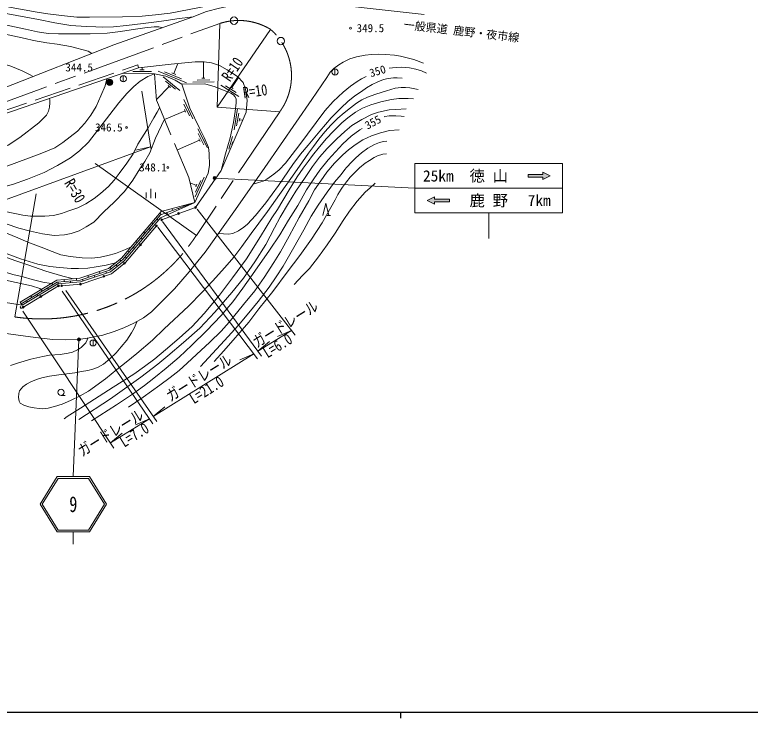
# Model space of a CAD drawing. Units: millimetres, scale not verified. Extents: x 40000 to 680000, y 20000 to 380000.
# Drawn here: x 205278 to 324884, y 204000 to 318373 of the extents above; entities that cross this region are included whole.
import ezdxf
from ezdxf.enums import TextEntityAlignment as Align

# ---------------------------------------------------------------- set-up
doc = ezdxf.new("R2010")
doc.units = ezdxf.units.MM
doc.header["$LTSCALE"] = 1000
doc.linetypes.add('CHAIN', pattern=[18.5, 12, -1.5, 3.5, -1.5])
doc.linetypes.add('DASHED', pattern=[7.5, 6, -1.5])
for name, color, linetype, lineweight in [('M-BGD', 7, 'Continuous', 13), ('M-BMK', 2, 'CHAIN', 13), ('M-BMK-SRVR', 3, 'Continuous', 13), ('M-STR-HTXT', 7, 'Continuous', 13), ('M-STR-STRC', 7, 'Continuous', 13), ('M-TTL-BAND', 7, 'Continuous', 25)]:
    doc.layers.add(name, color=color, linetype=linetype, lineweight=lineweight)
doc.layers.add('M-BMK-HTXT', color=7, linetype='Continuous')
doc.styles.add('ＭＳ ゴシック', font='')
doc.styles.get('ＭＳ ゴシック').set_extended_font_data('MS Gothic')

msp = doc.modelspace()

# ---------------------------------------------------------------- hatches: boundary and pattern name
at = {"layer": 'M-BGD'}
for points in [[(220214, 307388, -1), (221214, 307388, -0.41421), (220714, 306888, -0.41421)], [(234542, 287047, -1), (234842, 287047, -0.41421), (234692, 286897, -0.41421)], [(231783, 286044, -1), (232083, 286044, -0.41421), (231933, 285894, -0.41421)], [(229023, 285040, -1), (229323, 285040, -0.41421), (229173, 284890, -0.41421)], [(228221, 283916, -1), (228415, 284145, -0.41421), (228432, 283934, -0.41421)], [(225636, 280863, -1), (225830, 281092, -0.41421), (225848, 280881, -0.41421)], [(222999, 277865, -1), (223232, 278053, -0.41421), (223210, 277842, -0.41421)], [(219642, 275796, -0.41421), (219736, 275986, -0.41421), (219926, 275893, -1)], [(212306, 274170, -1), (212500, 274399, -0.41421), (212517, 274188, -0.41421)], [(212815, 274212, -1), (213008, 274441, -0.41421), (213026, 274229, -0.41421)], [(215843, 274563, -1), (216142, 274588, -0.41421), (216005, 274426, -0.41421)], [(209382, 272558, -1), (209682, 272558, -0.41421), (209532, 272408, -0.41421)], [(206565, 270718, -1), (206758, 270947, -0.41421), (206776, 270735, -0.41421)]]:
    msp.add_hatch(color=256, dxfattribs=at).paths.add_polyline_path(points)
at = {"layer": 'M-STR-HTXT'}
for points in [[(238012, 291936, -1), (237572, 291697, -0.41421), (237672, 292036, -0.41421)], [(215932, 265692, -1), (215493, 265453, -0.41421), (215593, 265792, -0.41421)]]:
    msp.add_hatch(color=256, dxfattribs=at).paths.add_polyline_path(points)
at = {"layer": 'M-STR-STRC'}
for points in [[(292357, 292173), (291157, 292773), (291157, 292373), (288757, 292373), (288757, 291973), (291157, 291973), (291157, 291573)], [(272357, 288173), (273557, 288773), (273557, 288373), (275957, 288373), (275957, 287973), (273557, 287973), (273557, 287573)]]:
    msp.add_hatch(color=256, dxfattribs=at).paths.add_polyline_path(points)

# ---------------------------------------------------------------- linework, layer by layer
at = {"layer": 'M-BGD'}
for p, q in [((225323, 310236), (225432, 309745)), ((225996, 309434), (226000, 309807)), ((231131, 308796), (231784, 310428)), ((235968, 308049), (235957, 310710)), ((224493, 309149), (227493, 309119)), ((225646, 309437), (226346, 309430)), ((228594, 309213), (233203, 307274)), ((229632, 309101), (232398, 307938)), ((230809, 308932), (231454, 308661)), ((257352, 309552), (257352, 308552)), ((222930, 308453), (222930, 307453)), ((232133, 306058), (229420, 308269)), ((231401, 306268), (229773, 307594)), ((234227, 307424), (237726, 307474)), ((234922, 307734), (237022, 307764)), ((235723, 308046), (236213, 308053)), ((240582, 306519), (241644, 308157)), ((230397, 306698), (228395, 304625)), ((230587, 306544), (230207, 306853)), ((238780, 306940), (241746, 305081)), ((239533, 306822), (241312, 305707)), ((240374, 306649), (240789, 306389)), ((234265, 301446), (232753, 304603)), ((233692, 301948), (232785, 303842)), ((232968, 302765), (229637, 301353)), ((233074, 302544), (232862, 302986)), ((241519, 303122), (240954, 299668)), ((241702, 302383), (241363, 300310)), ((241868, 301540), (241789, 301056)), ((241829, 301298), (242359, 301211)), ((236643, 296714), (235041, 299826)), ((236056, 297199), (235094, 299067)), ((235308, 297996), (231727, 296391)), ((235420, 297778), (235196, 298214)), ((240667, 298560), (240090, 296541)), ((240734, 297704), (240600, 297232)), ((240667, 297468), (240753, 297444)), ((234637, 288758), (236086, 291944)), ((234815, 290599), (233796, 291063)), ((234654, 289519), (235523, 291431)), ((234714, 290376), (234917, 290822)), ((226668, 288577), (226668, 289477)), ((227418, 288577), (227418, 290077)), ((228168, 288577), (228168, 289477)), ((232795, 287376), (232852, 287219)), ((233792, 287560), (233812, 287504)), ((228950, 286247), (229090, 285858)), ((229173, 285040), (234692, 287047)), ((230031, 286198), (230152, 285863)), ((230851, 286869), (230971, 286539)), ((231911, 286879), (231982, 286683)), ((228409, 285145), (228638, 284951)), ((256106, 285734), (256606, 285734)), ((227117, 283618), (227346, 283424)), ((227534, 284575), (227763, 284381)), ((226242, 283049), (226471, 282855)), ((224950, 281523), (225179, 281329)), ((225825, 282092), (226054, 281898)), ((223657, 279996), (223886, 279802)), ((224532, 280566), (224761, 280372)), ((223240, 279039), (223469, 278845)), ((221763, 277702), (221951, 277469)), ((222352, 278564), (222541, 278331)), ((219057, 276601), (219154, 276317)), ((220100, 276638), (220197, 276354)), ((220796, 277307), (220984, 277074)), ((213319, 275312), (213343, 275013)), ((214339, 275094), (214364, 274795)), ((215312, 275473), (215336, 275174)), ((216313, 275352), (216409, 275068)), ((217163, 275958), (217260, 275674)), ((218207, 275995), (218303, 275711)), ((206414, 270684), (212403, 274285)), ((210611, 273966), (210766, 273709)), ((211314, 274738), (211468, 274481)), ((212346, 274932), (212370, 274633)), ((208897, 272935), (209052, 272678)), ((209600, 273708), (209754, 273451)), ((206172, 271646), (206481, 271132)), ((207183, 271905), (207338, 271647)), ((207886, 272677), (208040, 272420)), ((218029, 265529), (218029, 264529)), ((212811, 256492), (213478, 256492))]:
    msp.add_line(p, q, dxfattribs=at)
for points in [[(142718, 295873), (156492, 298110), (165111, 299552), (176409, 301104), (189495, 302511), (193684, 303272), (197717, 304232), (203434, 306421), (221393, 313470), (234157, 317947), (236453, 318883), (238575, 319453), (241870, 320141), (245271, 320633), (247442, 320843), (250441, 320870), (271853, 318389)], [(197516, 321164), (204725, 319561), (208925, 318801), (210690, 318498), (212890, 318272), (215403, 317981), (217425, 317980), (222813, 318050), (225977, 318136), (228162, 318333), (230539, 318622), (235311, 319540), (237906, 320086), (240146, 320516), (242132, 320854), (243589, 321072), (244594, 321130), (245265, 321075), (245712, 320974), (245973, 320865), (246151, 320718)], [(234294, 318003), (231615, 317695), (229947, 317435), (227919, 317180), (226176, 316921), (223476, 316626), (221350, 316424), (219620, 316353), (218447, 316385), (216882, 316445), (214421, 316641), (211778, 317056), (209126, 317568), (203559, 318651), (202798, 318761), (200984, 318946), (199653, 319010), (197575, 319042), (194850, 319111), (193188, 319233), (191615, 319511), (191029, 319651)], [(217807, 312063), (217215, 312427), (214366, 313210), (212165, 313590), (210499, 313809), (208309, 314193), (206979, 314523), (204493, 315036), (202376, 315451), (200597, 315761), (199609, 315876), (196991, 316064), (194204, 316227), (188898, 316439), (185992, 316405), (183031, 316527), (181188, 316810), (179477, 317399), (178414, 317847)], [(184086, 318006), (185046, 317744), (187083, 317421), (188638, 317375), (190648, 317477), (193185, 317561), (194682, 317667), (196801, 317631), (198613, 317428), (200074, 317309), (203442, 316801), (207035, 316003), (208992, 315597), (210727, 315313), (212410, 315246), (214484, 315285), (217574, 315285), (220319, 315359), (222473, 315622), (224910, 316033), (226441, 316266), (227930, 316379), (228719, 316379), (229363, 316266)], [(173924, 316469), (174517, 315750), (175307, 314905), (176251, 314056), (177286, 313269), (178259, 312664), (179543, 312099), (180932, 311683), (182916, 311419), (184982, 311381), (187533, 311381), (190558, 311442), (193960, 311421), (195925, 311313), (198253, 311121), (200570, 310817), (202297, 310541), (203538, 310313), (204482, 310041), (205177, 309792), (206598, 309182), (207700, 308657), (208269, 308319)], [(196574, 267543), (208678, 265895), (211487, 265577), (213519, 265507), (215712, 265572), (217373, 265830), (219626, 266282), (221470, 266891), (223021, 267476), (224650, 268226), (226202, 269084), (227497, 270071), (229192, 271736), (231256, 273817), (233668, 276552), (236222, 279773), (241199, 286705), (245956, 293517), (253604, 304581), (256053, 308157), (256596, 309011), (257164, 309632), (257982, 310231), (258666, 310678), (259781, 311199), (260874, 311524), (262238, 311777), (263285, 311902), (264402, 311955), (265553, 311915), (267026, 311790), (268032, 311648), (270156, 311104), (271736, 310494)], [(143417, 290197), (165075, 293571), (190486, 296606), (194639, 299178), (225432, 309745), (230715, 310323), (234644, 310710), (236096, 310710), (237265, 310568), (238576, 310112), (239817, 309418), (241487, 308323), (242426, 307359), (242791, 306246), (243087, 304433), (242887, 302513), (242270, 300991), (238862, 293022), (234692, 287047)], [(266192, 309682), (266733, 309759), (268121, 309823), (268794, 309788), (269490, 309713), (270497, 309500), (271437, 309248), (272233, 308878)], [(228004, 308766), (226917, 308355), (225681, 307583), (224660, 306702), (223505, 305561), (222211, 304033), (217280, 297658), (215814, 296238), (214339, 295098), (212226, 293839), (210075, 292712), (207384, 291615), (204909, 290756), (202801, 290244), (200327, 289933), (197978, 289874), (194552, 290052), (190016, 290602)], [(222869, 308865), (227066, 308823), (228004, 308766), (229856, 308356), (231359, 307724), (232466, 307099), (236188, 307152), (237849, 306661), (240415, 305631), (240827, 305353), (241090, 305079), (241274, 304706), (241269, 304050), (241139, 302654), (240845, 300859), (240300, 298368), (239552, 295747), (238862, 293022)], [(190474, 291107), (193599, 291249), (195807, 291507), (201465, 292859), (203741, 293628), (209436, 295773), (211809, 296756), (213120, 297616), (215497, 299453), (216657, 300722), (217648, 302030), (218509, 303450), (219285, 305165), (219970, 306816), (220257, 307969)], [(238408, 282818), (239201, 282743), (240067, 282707), (240723, 282831), (241675, 283246), (242526, 283811), (243120, 284312), (244429, 285733), (246087, 287805), (248195, 290593), (250478, 294026), (251747, 295723), (252975, 297180), (254902, 299452), (256761, 301607), (258338, 303240), (259448, 304291), (260590, 305188), (261646, 305909), (262500, 306510), (263399, 307018), (264318, 307479), (265231, 307845), (265994, 308020), (266880, 308121), (267447, 308104), (268262, 308036)], [(244059, 290800), (244912, 291092), (245692, 291339), (246290, 291656), (247419, 292442), (248302, 293175), (249313, 294243), (251473, 297059), (255682, 302763), (257046, 304290), (258663, 305788), (259868, 306744), (260958, 307491), (261662, 307930), (262444, 308345)], [(225215, 268538), (224723, 267443), (224244, 266652), (223491, 265468), (222610, 264359), (221751, 263435), (220756, 262410), (219727, 261583), (218842, 261063), (218001, 260746), (217152, 260526), (216148, 260364), (215029, 260176), (212467, 259844), (210939, 259627), (209711, 259360), (208802, 259081), (207880, 258714), (207211, 258292), (206614, 257893), (206081, 257253), (205929, 256806), (205887, 256140), (205981, 255546), (206159, 255240), (206739, 254890), (207586, 254624), (208416, 254457), (209248, 254347), (209825, 254311), (210741, 254401), (211746, 254682), (212971, 255051), (214375, 255668), (215913, 256393), (217285, 257190), (220031, 259164), (221895, 260703), (223404, 261877), (225158, 263314), (227687, 265473), (229588, 267314), (233515, 271014), (235736, 273264), (237434, 275076), (239454, 277263), (240909, 278940), (242194, 280670), (243702, 282782), (244993, 284495), (246373, 286404), (248328, 289134), (250456, 292101), (252050, 294461), (253068, 295866), (253863, 296928), (254746, 298148), (255719, 299349), (256751, 300472), (257795, 301559), (258835, 302435), (259861, 303240), (260867, 303998), (261703, 304513), (262631, 304946), (263990, 305462), (265729, 306001), (267156, 306436), (268112, 306547), (268804, 306554), (269500, 306481), (270861, 306233)], [(234546, 287833), (236723, 292621), (236961, 293839), (236920, 295829), (236770, 296802), (236109, 298408), (235318, 299944), (233779, 303154), (233106, 305130), (232466, 307099)], [(192403, 293523), (193985, 293640), (196101, 293946), (198169, 294497), (200112, 295139), (202088, 296091), (204228, 297186), (206098, 298414), (209214, 300809), (210450, 302069), (210789, 302705), (210931, 303317), (210975, 304060), (210968, 304541), (210940, 304757)], [(213338, 252704), (213789, 253055), (215998, 254399), (221284, 257815), (224649, 259943), (226363, 261168), (228042, 262454), (229804, 263891), (232024, 265766), (234141, 267709), (236076, 269822), (238587, 272761), (240701, 275601), (242972, 278704), (245262, 282308), (247096, 285329), (247983, 286724), (249882, 289890), (251228, 292007), (252184, 293406), (253004, 294534), (253694, 295512), (254855, 296903), (255963, 298236), (257043, 299372), (258442, 300775), (259437, 301608), (260698, 302522), (261838, 303176), (263174, 303709), (264803, 304195), (266532, 304609), (267760, 304765), (269269, 304761), (270134, 304706)], [(202079, 286692), (206621, 285797), (207856, 285636), (208862, 285609), (210193, 285609), (211604, 285745), (212901, 286056), (214096, 286509), (215521, 286981), (216860, 287635), (218213, 288505), (219214, 289330), (220508, 290438), (221463, 291500), (222282, 292541), (223509, 294223), (224521, 295782), (225318, 297303), (226995, 299979), (227899, 301636), (228427, 302510), (228842, 303235)], [(215682, 252584), (220851, 255923), (225760, 259430), (228535, 261562), (230163, 262899), (232735, 265104), (235397, 267436), (237842, 270040), (240578, 273200), (242457, 275571), (244307, 278203), (246098, 281035), (247524, 283710), (248435, 285468), (249800, 287754), (250980, 289671), (252480, 291902), (253705, 293711), (254843, 295201), (256096, 296621), (257668, 298221), (258952, 299393), (260107, 300352), (261699, 301342), (263293, 302140), (264423, 302509), (266156, 302908), (267263, 302990), (268934, 303052)], [(229607, 301417), (229128, 300342), (228154, 298289), (227232, 295928), (226432, 294503), (225646, 293331), (224460, 291470), (223139, 289644), (221459, 287913), (219783, 286303), (218167, 284657), (216870, 283871), (215780, 283266), (214461, 282781), (213381, 282592), (211709, 282496), (209799, 282771), (207872, 283212), (205952, 283691), (201631, 285114)], [(265327, 301750), (265482, 301812), (266169, 301960), (267237, 301960), (268124, 301896), (268597, 301807)], [(217774, 252369), (221809, 254953), (224410, 256671), (226406, 258092), (227925, 259289), (229892, 260931), (231992, 262696), (234064, 264637), (236482, 266967), (238844, 269481), (240736, 271714), (242390, 273915), (244317, 276680), (246692, 280081), (248399, 282599), (249807, 284974), (251326, 287338), (252742, 289907), (253905, 291706), (254890, 293122), (256256, 294768), (258634, 297396), (259982, 298632), (261388, 299632), (261791, 299890)], [(223794, 254550), (226180, 256218), (228848, 258138), (230543, 259422), (232015, 260535), (233327, 261752), (234820, 263119), (237012, 265121), (238856, 266924), (240165, 268367), (242496, 271273), (244336, 273482), (245821, 275678), (247409, 278081), (248516, 279816), (249921, 282383), (251545, 285383), (253084, 288131), (254041, 289883), (255046, 291376), (256015, 292802), (257253, 294262), (258642, 295590), (259529, 296400), (260628, 297220), (261862, 298021), (263291, 298700), (264763, 299190), (266234, 299534), (267793, 299650)], [(235508, 261207), (239393, 265388), (241656, 267915), (243346, 269906), (244857, 271751), (246650, 274071), (247809, 275778), (248921, 277507), (250654, 280506), (252281, 283419), (253500, 285636), (254635, 287418), (256106, 289552), (257278, 291140), (258355, 292424), (258959, 293190), (259241, 293528), (260105, 294475), (260742, 295100), (261666, 295914), (262719, 296692), (263788, 297287), (264610, 297600), (265233, 297757), (265796, 297790)], [(237732, 261985), (239293, 263732), (243326, 268414), (244982, 270546), (247245, 273405), (249603, 276520), (251631, 279249), (253524, 281866), (255293, 284523), (257385, 288281), (257840, 289147), (258357, 289996), (258600, 290320), (259225, 291203), (259830, 291945), (260520, 292686), (261340, 293490), (262284, 294226), (262945, 294668), (263716, 295169), (264245, 295435), (265116, 295724), (265712, 295779)], [(250719, 274491), (252098, 275964), (253195, 277113), (254693, 279039), (256089, 280954), (257393, 282846), (258681, 284902), (259709, 286425), (260982, 288054), (262286, 289545), (263055, 290244), (263892, 291009)], [(186852, 287645), (187895, 287491), (190643, 286857), (193131, 286007), (195223, 285422), (197212, 284914), (198778, 284403), (202707, 283335), (205809, 282106), (207397, 281399), (209589, 280579), (211361, 279862), (212769, 279354), (214305, 279078), (216245, 278877), (217811, 278807), (219223, 278953), (220428, 279214), (221640, 279536), (223286, 280183), (224206, 280645)], [(206172, 271646), (212104, 275214), (215870, 275519), (220548, 277107), (222644, 278800), (229087, 286409), (234546, 287833)], [(206327, 271389), (212198, 274920), (215931, 275223), (220695, 276840), (222854, 278584), (228979, 285818), (234546, 287833)], [(206481, 271132), (212293, 274627), (215992, 274927), (220842, 276573), (223065, 278368), (228957, 285327), (234546, 287833)], [(255356, 285734), (255856, 287734), (256356, 285734)], [(184638, 286058), (185982, 285623), (187416, 285102), (190217, 284181), (192051, 283484), (193521, 282869), (195824, 282074), (199886, 280392), (205470, 278360), (207436, 277730), (210328, 276708), (213097, 275850), (214811, 275433)], [(221688, 278028), (220161, 277670), (218523, 277379), (217179, 277196), (215669, 277142), (214461, 277142), (212573, 277265), (210995, 277452), (209025, 277819), (206201, 278686), (203606, 279640), (200621, 280645), (198726, 281380), (192194, 284439), (190300, 285231), (188785, 285940), (187262, 286478), (185945, 286938)], [(211181, 274659), (209855, 274880), (208117, 275338), (206671, 275754), (204964, 276133), (201984, 277074), (199363, 278157), (198163, 278721), (197172, 279138), (195870, 279738), (190987, 282103), (189504, 282772), (187850, 283599), (186551, 284176), (185572, 284538), (184300, 284907), (183181, 285212)], [(180979, 284021), (182840, 283527), (185924, 282630), (187308, 282017), (189124, 281283), (195470, 278364), (200557, 276193), (202612, 275551), (204295, 275135), (207999, 274305), (209346, 273879), (209600, 273708)], [(212912, 274326), (216064, 274581), (221013, 276262), (223311, 278117), (228318, 284031)], [(144276, 245189), (144629, 247711), (144988, 249444), (145724, 251547), (146394, 253089), (147412, 255254), (148462, 257163), (150040, 259553), (151599, 261709), (154667, 265309), (157174, 267978), (159604, 270119), (161937, 271987), (163706, 273105), (165670, 274131), (167938, 274882), (169878, 275280), (172498, 275432), (175116, 275432), (178415, 275258), (188860, 273956), (206481, 271132)], [(204570, 261343), (205749, 261709), (207925, 262367), (209824, 262833), (210921, 263017), (212675, 263162), (213963, 263333), (214690, 263522), (215503, 263902), (215915, 264165), (216105, 264300), (216834, 265027), (217077, 265498), (217155, 265781)]]:
    msp.add_lwpolyline(points, dxfattribs=at)
at = {"layer": 'M-BGD', "linetype": 'DASHED'}
for points in [[(143356, 290694), (165007, 294067), (190317, 297090), (194424, 299633), (225323, 310236)], [(234546, 287833), (233595, 291928), (228333, 304446), (228004, 308766)]]:
    msp.add_lwpolyline(points, dxfattribs=at)
at = {"layer": 'M-BGD'}
for centre, radius in [((259866, 316194), 150), ((257352, 309052), 500), ((220714, 307388), 500), ((222930, 307953), 500), ((223473, 300053), 150), ((230187, 293559), 150), ((234692, 287047), 150), ((231933, 286044), 150), ((229173, 285040), 150), ((228318, 284031), 150), ((225733, 280978), 150), ((223115, 277959), 150), ((219784, 275844), 150), ((212403, 274285), 150), ((212912, 274326), 150), ((215993, 274575), 150), ((209532, 272558), 150), ((206661, 270832), 150), ((218029, 265029), 500), ((212811, 256992), 500)]:
    msp.add_circle(centre, radius, dxfattribs=at)
msp.add_arc((206337, 270812), 150, 121.02201, 301.02201, dxfattribs=at)
at = {"layer": 'M-BMK'}
msp.add_line((248370, 302590), (234811, 282508), dxfattribs=at)
msp.add_lwpolyline([(143058, 293111), (162492, 296184), (190438, 300293), (199177, 302550), (238621, 316949)], dxfattribs=at)
for centre, radius, start, end in [((241705, 307436), 10000, 58.84462, 107.96119), ((240285, 308475), 10000, 323.94779, 48.75489), ((209697, 298918), 30000, 261.52995, 326.83853)]:
    msp.add_arc(centre, radius, start, end, dxfattribs=at)
at = {"layer": 'M-BMK-SRVR'}
for centre in [(240940, 317407), (248559, 314092)]:
    msp.add_circle(centre, 600, dxfattribs=at)
at = {"layer": 'M-STR-HTXT'}
for p, q in [((238183, 303320), (246878, 315994)), ((227443, 296468), (225935, 305941)), ((227378, 296877), (224977, 296364)), ((218366, 294192), (234811, 282508)), ((237792, 291816), (270357, 290173)), ((205278, 269245), (208760, 289231)), ((250892, 266269), (234956, 286749)), ((229322, 284746), (245393, 262847)), ((244762, 262454), (228529, 283813)), ((213005, 273418), (227745, 251862)), ((213587, 273549), (228375, 252255)), ((206595, 270204), (221414, 247922)), ((244799, 263655), (250274, 267063)), ((250274, 267063), (248030, 266068)), ((215712, 265572), (214804, 243305)), ((244799, 263655), (246683, 265230)), ((227804, 253077), (244155, 263254)), ((244155, 263254), (241910, 262259)), ((227804, 253077), (229687, 254652)), ((220860, 248755), (227180, 252689)), ((227180, 252689), (224935, 251694)), ((220860, 248755), (222743, 250330))]:
    msp.add_line(p, q, dxfattribs=at)
for points in [[(248370, 302590), (238183, 303320), (238621, 316949)], [(144892, 278214), (164755, 281355), (193414, 285569), (203636, 288210), (227378, 296877)]]:
    msp.add_lwpolyline(points, dxfattribs=at)
for centre in [(237792, 291816), (215712, 265572)]:
    msp.add_circle(centre, 250, dxfattribs=at)
at = {"layer": 'M-STR-STRC'}
for p, q in [((270357, 294173), (294357, 294173)), ((270357, 286173), (270357, 294173)), ((294357, 294173), (294357, 286173)), ((270357, 290173), (294357, 290173)), ((270357, 286173), (294357, 286173)), ((282357, 286173), (282357, 281973)), ((212168, 243305), (209404, 238805)), ((212335, 243005), (209756, 238805)), ((212168, 243305), (217440, 243305)), ((212335, 243005), (217272, 243005)), ((219851, 238805), (217272, 243005)), ((220204, 238805), (217440, 243305)), ((209404, 238805), (212168, 234305)), ((209756, 238805), (212335, 234605)), ((217272, 234605), (219851, 238805)), ((217440, 234305), (220204, 238805)), ((212335, 234605), (217272, 234605)), ((212168, 234305), (217440, 234305)), ((214804, 234305), (214804, 232305))]:
    msp.add_line(p, q, dxfattribs=at)
for points in [[(291157, 292773), (292357, 292173), (291157, 291573), (291157, 291973), (288757, 291973), (288757, 292373), (291157, 292373)], [(273557, 288773), (272357, 288173), (273557, 287573), (273557, 287973), (275957, 287973), (275957, 288373), (273557, 288373)]]:
    msp.add_lwpolyline(points, close=True, dxfattribs=at)
at = {"layer": 'M-TTL-BAND'}
for p, q in [((40000, 205000), (579000, 205000)), ((268000, 205000), (268000, 204000))]:
    msp.add_line(p, q, dxfattribs=at)

# ---------------------------------------------------------------- texts
at = {"layer": 'M-BGD', "style": 'ＭＳ ゴシック'}
msp.add_text('349.5', height=1320, dxfattribs=at).set_placement((260866, 316194), align=Align.MIDDLE_LEFT)
msp.add_text('344.5', height=1320, dxfattribs=at).set_placement((215760, 309810), align=Align.MIDDLE_CENTER)
for s, rotation, p in [('350', 16.387, (264281, 309212)), ('355', 28.252, (263519, 300897))]:
    msp.add_text(s, height=1320, rotation=rotation, dxfattribs=at).set_placement(p, align=Align.MIDDLE_CENTER)
for s, p in [('346.5', (222825, 300053)), ('348.1', (230013, 293559))]:
    msp.add_text(s, height=1320, dxfattribs=at).set_placement(p, align=Align.MIDDLE_RIGHT)
at = {"layer": 'M-BMK-HTXT', "style": 'ＭＳ ゴシック'}
msp.add_text('一般県道 鹿野・夜市線', height=1320, rotation=353.389, dxfattribs=at).set_placement((268421, 315732), align=Align.BOTTOM_LEFT)
at = {"layer": 'M-STR-HTXT', "style": 'ＭＳ ゴシック', "width": 0.8}
msp.add_text('R=10', height=1833, rotation=55.548, dxfattribs=at).set_placement((240737, 307043), align=Align.BOTTOM_LEFT)
for s, rotation, p in [('R=10', 8.018, (242395, 305680)), ('R=30', 300.552, (214065, 291489))]:
    msp.add_text(s, height=1833, rotation=rotation, dxfattribs=at).set_placement(p, align=Align.MIDDLE_LEFT)
for p in [(250048, 266861), (236006, 258122), (221631, 249174)]:
    msp.add_text('ガードレール', height=1833, rotation=31.899, dxfattribs=at).set_placement(p, align=Align.BOTTOM_CENTER)
for s, p in [('L=6.0', (247537, 265359)), ('L=21.0', (235979, 258166)), ('L=7.0', (224233, 250855))]:
    msp.add_text(s, height=1833, rotation=31.899, dxfattribs=at).set_placement(p, align=Align.TOP_CENTER)
at = {"layer": 'M-STR-STRC', "style": 'ＭＳ ゴシック'}
for s, p in [('25km', (274157, 292173)), ('徳 山', (282357, 292173)), ('鹿 野', (282357, 288173)), ('7km', (290557, 288173))]:
    msp.add_text(s, height=1833, dxfattribs=at).set_placement(p, align=Align.MIDDLE_CENTER)
at = {"layer": 'M-STR-STRC', "style": 'ＭＳ ゴシック', "width": 0.75}
msp.add_text('9', height=2566, dxfattribs=at).set_placement((214804, 238805), align=Align.MIDDLE_CENTER)

doc.saveas('drawing.dxf')
